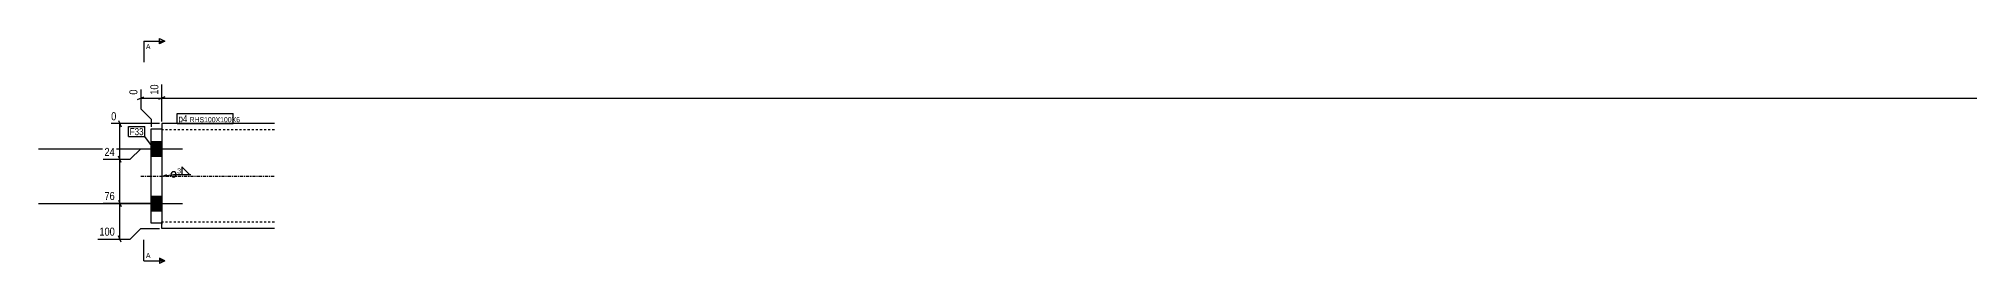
# Model space of a CAD drawing. Header units: millimetres. Extents: x 32 to 31432, y 2 to 1181.
# Drawn here: x 27747 to 29590, y 5 to 219 of the extents above; entities that cross this region are included whole.
import ezdxf

# ---------------------------------------------------------------- set-up
doc = ezdxf.new("R2010")
doc.units = ezdxf.units.MM
doc.linetypes.add('DXK_LINE_DOT2', pattern=[3.9198, 1.9599, -1.9599])
doc.linetypes.add('DXK_LINE_DOT3', pattern=[5.9187, 2.979, -0.9799, 0.9799, -0.9799])
for name, color, linetype in [('MÅLSÆTNING', 7, 'Continuous'), ('STÅL', 7, 'Continuous'), ('TEKST', 7, 'Continuous')]:
    doc.layers.add(name, color=color, linetype=linetype)
doc.styles.add('Arial', font='ARIAL.TTF', dxfattribs={"height": 0.2})
doc.styles.add('Arial Narrow', font='ARIALN.TTF', dxfattribs={"height": 0.2})

msp = doc.modelspace()

# ---------------------------------------------------------------- hatches: boundary and pattern name
at = {"layer": 'STÅL', "linetype": 'Continuous'}
for points in [[(27864.9, 107), (27864.9, 121), (27854.9, 121), (27854.9, 107)], [(27864.9, 55), (27864.9, 69), (27854.9, 69), (27854.9, 55)]]:
    msp.add_hatch(color=96, dxfattribs=at).paths.add_polyline_path(points)
at = {"layer": 'TEKST', "linetype": 'Continuous'}
msp.add_hatch(color=3, dxfattribs=at).paths.add_polyline_path([(27870.1, 87.4), (27864.9, 88), (27869.7, 89.9)])

# ---------------------------------------------------------------- linework, layer by layer
at = {"layer": 'MÅLSÆTNING', "color": 7, "linetype": 'Continuous'}
for p, q in [((27844.9, 170.5), (27844.9, 152.2)), ((27864.9, 140), (27864.9, 175.4)), ((27864.9, 140), (27864.9, 175.4)), ((27841.9, 161), (27847.9, 163.4)), ((27844.9, 162.2), (27864.9, 162.2)), ((27844.9, 152.2), (27854.9, 142.2)), ((27867.9, 163.4), (27861.9, 161)), ((27867.9, 163.4), (27861.9, 161)), ((27864.9, 162.2), (30079.9, 162.2)), ((27862.9, 138), (27816.7, 138)), ((27823.7, 141), (27826.1, 135)), ((27824.9, 104), (27824.9, 138)), ((27854.9, 142.2), (27854.9, 135)), ((27834.9, 104), (27844.9, 114)), ((27834.9, 104), (27844.9, 114)), ((27844.9, 114), (27862.9, 114)), ((27844.9, 114), (27862.9, 114)), ((27808.9, 104), (27834.9, 104)), ((27808.9, 104), (27834.9, 104)), ((27826.1, 101), (27823.7, 107)), ((27826.1, 101), (27823.7, 107)), ((27824.9, 62), (27824.9, 104)), ((27862.9, 62), (27808.9, 62)), ((27862.9, 62), (27808.9, 62)), ((27823.7, 65), (27826.1, 59)), ((27823.7, 65), (27826.1, 59)), ((27824.9, 28), (27824.9, 62)), ((27834.9, 28), (27844.9, 38)), ((27844.9, 38), (27862.9, 38)), ((27804, 28), (27834.9, 28)), ((27826.1, 25), (27823.7, 31))]:
    msp.add_line(p, q, dxfattribs=at)
at = {"layer": 'STÅL', "color": 2, "linetype": 'Continuous'}
for p, q in [((27854.9, 133), (27864.9, 133)), ((27854.9, 43), (27854.9, 133)), ((27972.4, 138), (27864.9, 138)), ((27864.9, 138), (27864.9, 133)), ((27864.9, 133), (27864.9, 43)), ((27864.9, 43), (27854.9, 43)), ((27864.9, 38.9), (27864.9, 43)), ((27864.9, 38), (27864.9, 38.9)), ((27972.4, 38), (27864.9, 38))]:
    msp.add_line(p, q, dxfattribs=at)
at = {"layer": 'STÅL', "color": 7, "linetype": 'DXK_LINE_DOT2'}
for p, q in [((27864.9, 133), (27864.9, 44.4)), ((27972.4, 132), (27864.9, 132)), ((27864.9, 44), (27864.9, 44.4)), ((27972.4, 44), (27864.9, 44)), ((27864.9, 44), (27864.9, 41.5))]:
    msp.add_line(p, q, dxfattribs=at)
at = {"layer": 'STÅL', "color": 96, "linetype": 'Continuous'}
for p, q in [((27747.4, 114), (27884.9, 114)), ((27854.9, 121), (27864.9, 121)), ((27854.9, 107), (27864.9, 107)), ((27747.4, 62), (27884.9, 62)), ((27854.9, 69), (27864.9, 69)), ((27854.9, 55), (27864.9, 55))]:
    msp.add_line(p, q, dxfattribs=at)
at = {"layer": 'STÅL', "color": 7, "linetype": 'DXK_LINE_DOT3'}
msp.add_line((27844.9, 88), (27972.4, 88), dxfattribs=at)

# ---------------------------------------------------------------- wipeouts: each hides what was drawn before it
at = {"color": 0, "linetype": 'Continuous'}
for points in [[(27854.3, 209), (27854.3, 214), (27849.8, 214), (27849.8, 209)], [(27854.3, 9.8), (27854.3, 14.8), (27849.8, 14.8), (27849.8, 9.8)]]:
    msp.add_wipeout(points, dxfattribs=at).dxf.layer = 'TEKST'

# ---------------------------------------------------------------- next in the draw order: hatches: boundary and pattern name
at = {"layer": 'TEKST', "linetype": 'Continuous'}
for points in [[(27862.8, 214), (27862.8, 216.5), (27867.8, 216.5)], [(27862.8, 7.3), (27862.8, 9.8), (27867.8, 7.3)]]:
    msp.add_hatch(color=30, dxfattribs=at).paths.add_polyline_path(points)

# ---------------------------------------------------------------- next in the draw order: linework, layer by layer
at = {"layer": 'TEKST', "color": 7, "linetype": 'Continuous'}
for p, q in [((27847.8, 216.5), (27847.8, 196.5)), ((27847.8, 216.5), (27867.8, 216.5)), ((27847.8, 7.3), (27847.8, 27.3)), ((27847.8, 7.3), (27867.8, 7.3))]:
    msp.add_line(p, q, dxfattribs=at)
at = {"layer": 'TEKST', "color": 30, "linetype": 'Continuous'}
for p, q in [((27862.8, 214), (27862.8, 219)), ((27862.8, 219), (27867.8, 216.5)), ((27867.8, 216.5), (27862.8, 214)), ((27867.8, 7.3), (27862.8, 9.8)), ((27862.8, 9.8), (27862.8, 4.8)), ((27867.8, 7.3), (27862.8, 4.8))]:
    msp.add_line(p, q, dxfattribs=at)

# ---------------------------------------------------------------- next in the draw order: texts
at = {"layer": 'TEKST', "color": 3, "linetype": 'Continuous', "style": 'Arial'}
for p in [(27849.8, 209), (27849.8, 9.8)]:
    msp.add_text('A', height=4.78, dxfattribs=at).set_placement(p)

# ---------------------------------------------------------------- next in the draw order: wipeouts: each hides what was drawn before it
at = {"color": 0, "linetype": 'Continuous'}
for points in [[(27863.3, 177), (27852.1, 177), (27852.1, 164), (27863.3, 164)], [(27823.1, 139.6), (27823.1, 150.8), (27815.1, 150.8), (27815.1, 139.6)], [(27821.7, 105.6), (27821.7, 116.8), (27808.7, 116.8), (27808.7, 105.6)], [(27821.7, 63.6), (27821.7, 74.8), (27808.7, 74.8), (27808.7, 63.6)], [(27821.7, 29.6), (27821.7, 40.8), (27803.9, 40.8), (27803.9, 29.6)]]:
    msp.add_wipeout(points, dxfattribs=at).dxf.layer = 'MÅLSÆTNING'
at = {"color": 0}
for points in [[(27847.6, 127), (27847.6, 134), (27834.4, 134), (27834.4, 127)], [(27889.5, 139.4), (27889.5, 146.4), (27880.9, 146.4), (27880.9, 139.4)], [(27883.2, 90.2), (27883.2, 96), (27879.3, 96), (27879.3, 90.2)]]:
    msp.add_wipeout(points, dxfattribs=at).dxf.layer = 'TEKST'

# ---------------------------------------------------------------- next in the draw order: linework, layer by layer
at = {"layer": 'TEKST', "color": 3, "linetype": 'Continuous'}
for p, q in [((27891.3, 89.6), (27884.2, 96.7)), ((27884.2, 96.7), (27884.2, 89.6)), ((27864.9, 88), (27876.2, 89.6)), ((27876.2, 89.6), (27892.8, 89.6)), ((27884.2, 89.6), (27891.3, 89.6))]:
    msp.add_line(p, q, dxfattribs=at)
for start, end in [(90, 270), (270, 90)]:
    msp.add_arc((27876.2, 89.6), 2.5, start, end, dxfattribs=at)

# ---------------------------------------------------------------- next in the draw order: texts
at = {"layer": 'MÅLSÆTNING', "color": 3, "linetype": 'Continuous', "style": 'Arial Narrow'}
msp.add_text('10', height=7.64, rotation=90.0002, dxfattribs=at).set_placement((27861.7, 165.6))
for s, p in [('0', (27816.7, 141.2)), ('24', (27810.3, 107.2)), ('76', (27810.3, 65.2)), ('100', (27805.5, 31.2))]:
    msp.add_text(s, height=7.64, dxfattribs=at).set_placement(p)
at = {"layer": 'TEKST', "color": 3, "style": 'Arial Narrow'}
msp.add_text('3', height=4.77, dxfattribs=at).set_placement((27879.7, 90.6))

# ---------------------------------------------------------------- next in the draw order: wipeouts: each hides what was drawn before it
at = {"color": 0, "linetype": 'Continuous'}
msp.add_wipeout([(27843.3, 172.1), (27832.1, 172.1), (27832.1, 164), (27843.3, 164)], dxfattribs=at).dxf.layer = 'MÅLSÆTNING'
at = {"color": 0}
for points in [[(27847.6, 127), (27847.6, 134), (27834.4, 134), (27834.4, 127)], [(27889.5, 139.4), (27889.5, 146.4), (27880.9, 146.4), (27880.9, 139.4)]]:
    msp.add_wipeout(points, dxfattribs=at).dxf.layer = 'TEKST'

# ---------------------------------------------------------------- next in the draw order: linework, layer by layer
at = {"layer": 'TEKST', "color": 7, "linetype": 'Continuous'}
for p, q in [((27879.7, 138.2), (27879.7, 147.6)), ((27833.2, 135.2), (27848.8, 135.2)), ((27833.2, 125.8), (27833.2, 135.2)), ((27848.8, 125.8), (27848.8, 135.2)), ((27833.2, 125.8), (27848.8, 125.8)), ((27857.2, 114.7), (27848.8, 125.8))]:
    msp.add_line(p, q, dxfattribs=at)

# ---------------------------------------------------------------- next in the draw order: texts
at = {"layer": 'MÅLSÆTNING', "color": 3, "linetype": 'Continuous', "style": 'Arial Narrow'}
msp.add_text('0', height=7.64, rotation=90.0002, dxfattribs=at).set_placement((27841.7, 165.6))
at = {"layer": 'TEKST', "color": 3, "style": 'Arial Narrow'}
msp.add_text('F33', height=6.68, dxfattribs=at).set_placement((27834.4, 127))

# ---------------------------------------------------------------- next in the draw order: wipeouts: each hides what was drawn before it
at = {"color": 0}
msp.add_wipeout([(27931.8, 139.4), (27931.8, 144.4), (27891.6, 144.4), (27891.6, 139.4)], dxfattribs=at).dxf.layer = 'TEKST'

# ---------------------------------------------------------------- next in the draw order: wipeouts: each hides what was drawn before it
msp.add_wipeout([(27931.8, 139.4), (27931.8, 144.4), (27891.6, 144.4), (27891.6, 139.4)], dxfattribs=at).dxf.layer = 'TEKST'

# ---------------------------------------------------------------- next in the draw order: linework, layer by layer
at = {"layer": 'TEKST', "color": 7, "linetype": 'Continuous'}
for p, q in [((27879.7, 147.6), (27933, 147.6)), ((27933, 138.2), (27933, 147.6)), ((27879.7, 138.2), (27933, 138.2))]:
    msp.add_line(p, q, dxfattribs=at)

# ---------------------------------------------------------------- next in the draw order: texts
at = {"layer": 'TEKST', "color": 3, "style": 'Arial Narrow'}
for s, height, p in [('p4', 6.68, (27880.9, 139.4)), ('RHS100X100X6', 4.772, (27891.6, 139.4))]:
    msp.add_text(s, height=height, dxfattribs=at).set_placement(p)

doc.saveas('drawing.dxf')
